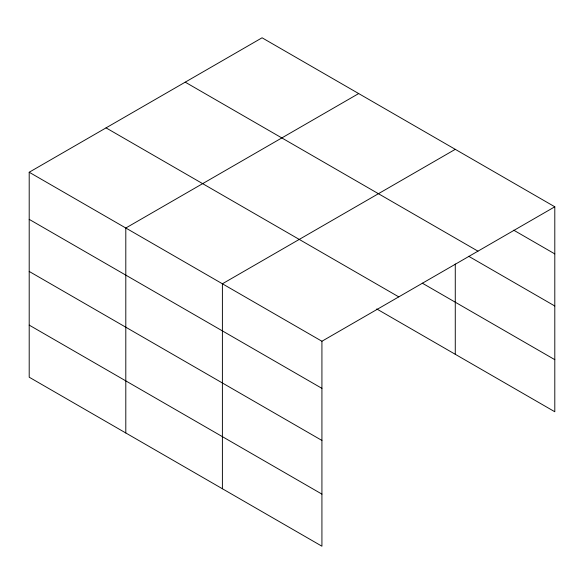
<?xml version="1.0" encoding="UTF-8"?>
<svg xmlns="http://www.w3.org/2000/svg" width="584" height="584" viewBox="0 0 584 584"><rect width="100%" height="100%" fill="white"/><g stroke="black" fill="none" stroke-linecap="round" stroke-linejoin="round"><path stroke-width="0.88" d="M321.923 440.445L321.923 341.246L29.2 172.243L29.2 377.206L321.923 546.208L321.923 440.445L29.2 271.443M376.738 308.951L554.8 411.756L554.8 206.794L262.077 37.792L29.2 172.243M358.678 93.564L125.801 228.016L125.801 432.978M455.272 149.336L222.394 283.787L222.394 488.742M321.923 341.246L554.8 206.794M513.723 230.191L554.8 253.909M185.23 82.161L477.953 251.164M468.704 256.288L554.8 305.994M422.29 283.16L554.8 359.664M106.047 127.874L398.77 296.876M29.2 219.358L321.923 388.353M29.2 325.113L321.923 494.115M455.272 263.997L455.272 354.291"/></g></svg>
